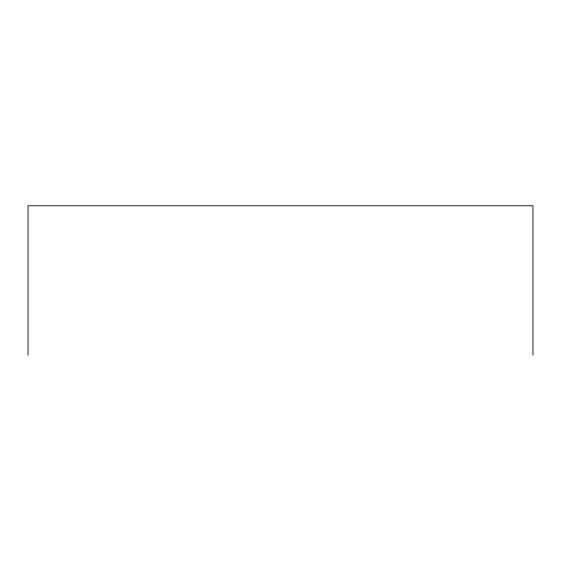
<?xml version="1.0" encoding="UTF-8"?>
<svg xmlns="http://www.w3.org/2000/svg" width="561" height="561" viewBox="0 0 561 561"><rect width="100%" height="100%" fill="white"/><g stroke="black" fill="none" stroke-linecap="round" stroke-linejoin="round"><path stroke-width="0.84" d="M532.95 355.225L532.95 205.775L28.05 205.775L28.05 355.225"/></g></svg>
